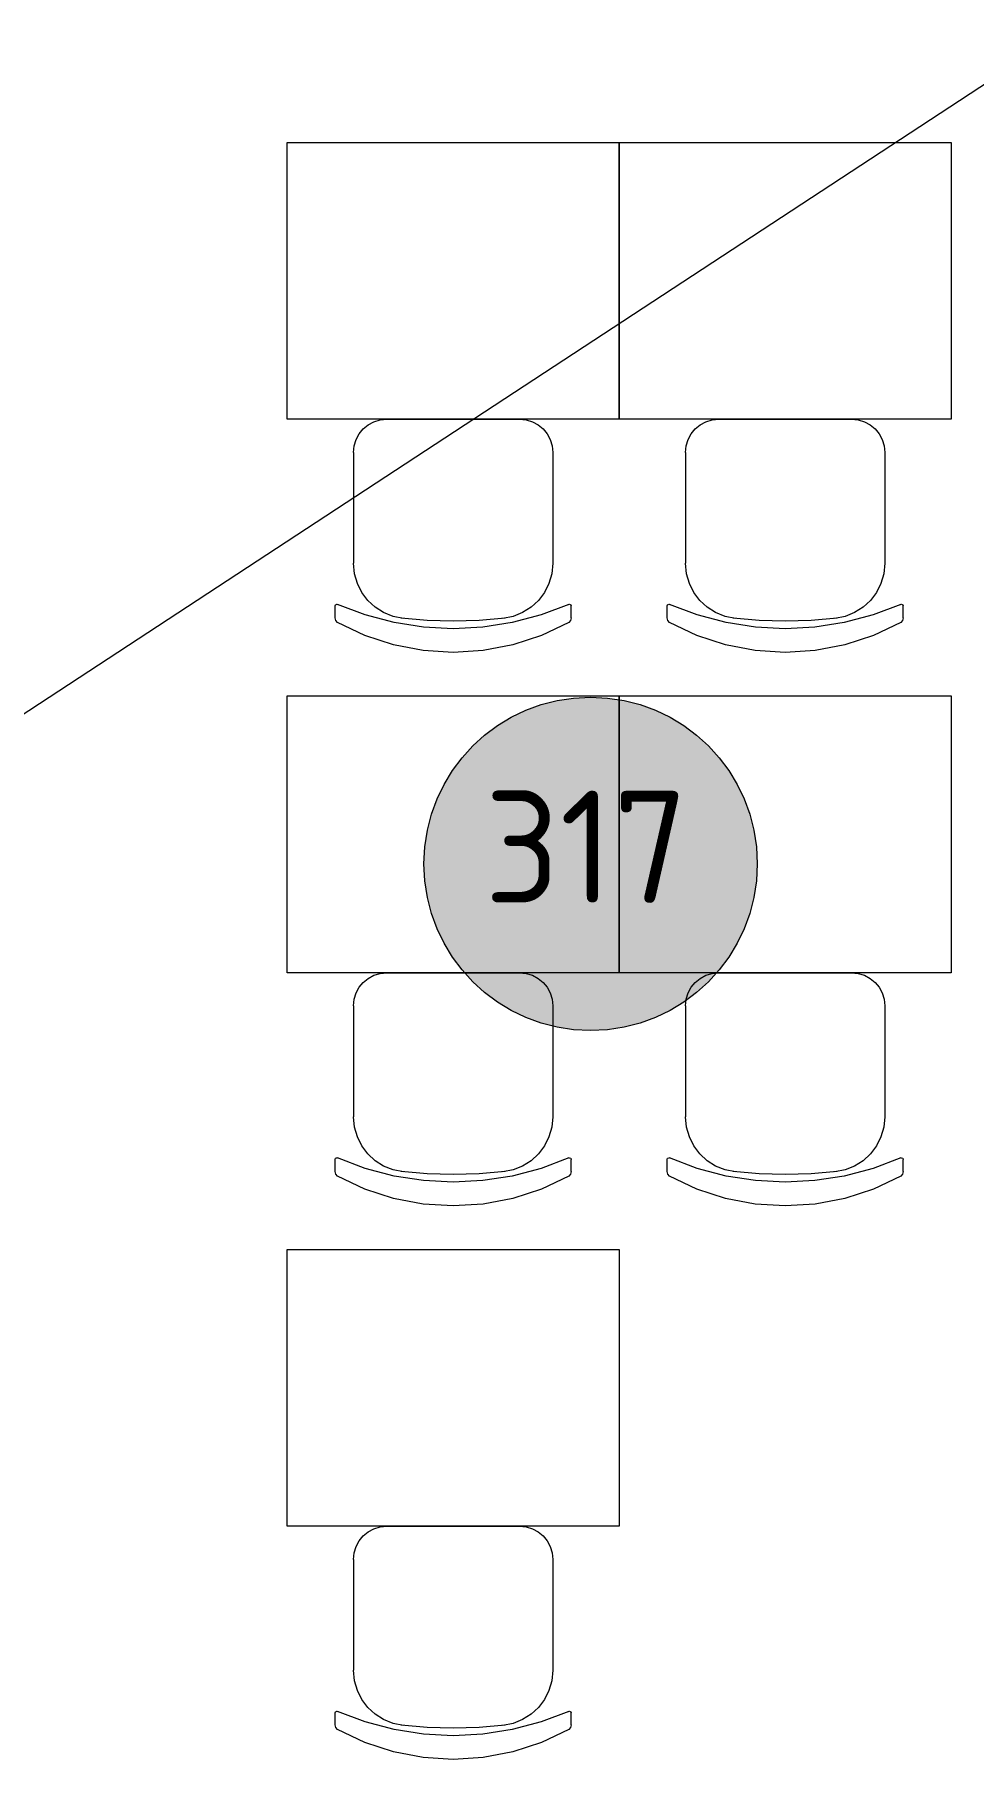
# Model space of a CAD drawing. Header units: millimetres. Extents: x 0 to 1189, y 0 to 841.
# Drawn here: x 260.11 to 277.08, y 434.8 to 465.96 of the extents above; entities that cross this region are included whole.
import ezdxf

# ---------------------------------------------------------------- set-up
doc = ezdxf.new("R2010")
doc.units = ezdxf.units.MM

msp = doc.modelspace()

# ---------------------------------------------------------------- hatches: boundary and pattern name
at = {"true_color": 0xffffff}
h = msp.add_hatch(color=7, dxfattribs=at)
edge = h.paths.add_edge_path()
edge.add_arc((270.164913, 450.97846), 3.011755, 0, 360)

# ---------------------------------------------------------------- linework, layer by layer
at = {"color": 144, "lineweight": 0, "true_color": 0x0077b0}
msp.add_lwpolyline([(244.444373, 443.552448), (287.216439, 471.579491)], dxfattribs=at)
at = {"color": 253, "lineweight": 0, "true_color": 0x999999}
for points in [[(264.680404, 459.012472), (264.680404, 464.01248)], [(264.680404, 464.01248), (270.680414, 464.01248)], [(270.680414, 464.01248), (270.680414, 459.012472)], [(270.680414, 459.012472), (270.680414, 464.01248)], [(270.680414, 464.01248), (276.680423, 464.01248)], [(276.680423, 464.01248), (276.680423, 459.012472)], [(270.680414, 459.012472), (264.680404, 459.012472)], [(265.880406, 458.412471), (265.892611, 458.533286), (265.927609, 458.645862), (265.982975, 458.747774), (266.056281, 458.836597), (266.145104, 458.909903), (266.247016, 458.965269), (266.359592, 459.000267), (266.480407, 459.012472)], [(265.880406, 458.412471), (265.892611, 458.533286), (265.927609, 458.645862), (265.982975, 458.747774), (266.056281, 458.836597), (266.145104, 458.909903), (266.247016, 458.965269), (266.359592, 459.000267), (266.480407, 459.012472)], [(266.479407, 459.012472), (268.880411, 459.012472)], [(266.479407, 459.012472), (268.880411, 459.012472)], [(268.880411, 459.012472), (269.001513, 459.000267), (269.114224, 458.965269), (269.216153, 458.909903), (269.304911, 458.836597), (269.378107, 458.747774), (269.433349, 458.645862), (269.468248, 458.533286), (269.480412, 458.412471)], [(268.880411, 459.012472), (269.001513, 459.000267), (269.114224, 458.965269), (269.216153, 458.909903), (269.304911, 458.836597), (269.378107, 458.747774), (269.433349, 458.645862), (269.468248, 458.533286), (269.480412, 458.412471)], [(276.680423, 459.012472), (270.680414, 459.012472)], [(271.880415, 458.412471), (271.89262, 458.533286), (271.927619, 458.645862), (271.982984, 458.747774), (272.056291, 458.836597), (272.145113, 458.909903), (272.247025, 458.965269), (272.359602, 459.000267), (272.480416, 459.012472)], [(271.880415, 458.412471), (271.89262, 458.533286), (271.927619, 458.645862), (271.982984, 458.747774), (272.056291, 458.836597), (272.145113, 458.909903), (272.247025, 458.965269), (272.359602, 459.000267), (272.480416, 459.012472)], [(272.479416, 459.012472), (274.88042, 459.012472)], [(272.479416, 459.012472), (274.88042, 459.012472)], [(274.88042, 459.012472), (275.001522, 459.000267), (275.114233, 458.965269), (275.216163, 458.909903), (275.304921, 458.836597), (275.378116, 458.747774), (275.433358, 458.645862), (275.468257, 458.533286), (275.480421, 458.412471)], [(274.88042, 459.012472), (275.001522, 459.000267), (275.114233, 458.965269), (275.216163, 458.909903), (275.304921, 458.836597), (275.378116, 458.747774), (275.433358, 458.645862), (275.468257, 458.533286), (275.480421, 458.412471)], [(265.880406, 458.412471), (265.880406, 456.408468)], [(265.880406, 458.412471), (265.880406, 456.408468)], [(269.480412, 458.412471), (269.480412, 456.408468)], [(269.480412, 458.412471), (269.480412, 456.408468)], [(271.880415, 458.412471), (271.880415, 456.408468)], [(271.880415, 458.412471), (271.880415, 456.408468)], [(275.480421, 458.412471), (275.480421, 456.408468)], [(275.480421, 458.412471), (275.480421, 456.408468)], [(266.780408, 455.413466), (266.595023, 455.450109), (266.424204, 455.518732), (266.271081, 455.615879), (266.138782, 455.738092), (266.030436, 455.881914), (265.949172, 456.043889), (265.898119, 456.220559), (265.880406, 456.408468)], [(266.780408, 455.413466), (266.595023, 455.450109), (266.424204, 455.518732), (266.271081, 455.615879), (266.138782, 455.738092), (266.030436, 455.881914), (265.949172, 456.043889), (265.898119, 456.220559), (265.880406, 456.408468)], [(269.480412, 456.408468), (269.462699, 456.220559), (269.411646, 456.043889), (269.330382, 455.881914), (269.222036, 455.738092), (269.089737, 455.615879), (268.936614, 455.518732), (268.765795, 455.450109), (268.58041, 455.413466)], [(269.480412, 456.408468), (269.462699, 456.220559), (269.411646, 456.043889), (269.330382, 455.881914), (269.222036, 455.738092), (269.089737, 455.615879), (268.936614, 455.518732), (268.765795, 455.450109), (268.58041, 455.413466)], [(272.780417, 455.413466), (272.595032, 455.450109), (272.424213, 455.518732), (272.27109, 455.615879), (272.138791, 455.738092), (272.030445, 455.881914), (271.949181, 456.043889), (271.898128, 456.220559), (271.880415, 456.408468)], [(272.780417, 455.413466), (272.595032, 455.450109), (272.424213, 455.518732), (272.27109, 455.615879), (272.138791, 455.738092), (272.030445, 455.881914), (271.949181, 456.043889), (271.898128, 456.220559), (271.880415, 456.408468)], [(275.480421, 456.408468), (275.462708, 456.220559), (275.411655, 456.043889), (275.330391, 455.881914), (275.222045, 455.738092), (275.089746, 455.615879), (274.936623, 455.518732), (274.765805, 455.450109), (274.580419, 455.413466)], [(275.480421, 456.408468), (275.462708, 456.220559), (275.411655, 456.043889), (275.330391, 455.881914), (275.222045, 455.738092), (275.089746, 455.615879), (274.936623, 455.518732), (274.765805, 455.450109), (274.580419, 455.413466)], [(265.545406, 455.638467), (265.554406, 455.659842), (265.575406, 455.668467), (265.589406, 455.665467)], [(265.545406, 455.638467), (265.554406, 455.659842), (265.575406, 455.668467), (265.589406, 455.665467)], [(265.545406, 455.422466), (265.545406, 455.638467)], [(265.545406, 455.422466), (265.545406, 455.638467)], [(269.772412, 455.665467), (269.268771, 455.475107), (268.749286, 455.338091), (268.218363, 455.255263), (267.680409, 455.227466), (267.142611, 455.255263), (266.612032, 455.338091), (266.092891, 455.475107), (265.589406, 455.665467)], [(269.772412, 455.665467), (269.268771, 455.475107), (268.749286, 455.338091), (268.218363, 455.255263), (267.680409, 455.227466), (267.142611, 455.255263), (266.612032, 455.338091), (266.092891, 455.475107), (265.589406, 455.665467)], [(269.772412, 455.665467), (269.785412, 455.668467), (269.806787, 455.659842), (269.815412, 455.638467)], [(269.772412, 455.665467), (269.785412, 455.668467), (269.806787, 455.659842), (269.815412, 455.638467)], [(269.815412, 455.422466), (269.815412, 455.638467)], [(269.815412, 455.422466), (269.815412, 455.638467)], [(271.545415, 455.638467), (271.554415, 455.659842), (271.575415, 455.668467), (271.589415, 455.665467)], [(271.545415, 455.638467), (271.554415, 455.659842), (271.575415, 455.668467), (271.589415, 455.665467)], [(271.545415, 455.422466), (271.545415, 455.638467)], [(271.545415, 455.422466), (271.545415, 455.638467)], [(275.772421, 455.665467), (275.26878, 455.475107), (274.749295, 455.338091), (274.218372, 455.255263), (273.680418, 455.227466), (273.14262, 455.255263), (272.612041, 455.338091), (272.0929, 455.475107), (271.589415, 455.665467)], [(275.772421, 455.665467), (275.26878, 455.475107), (274.749295, 455.338091), (274.218372, 455.255263), (273.680418, 455.227466), (273.14262, 455.255263), (272.612041, 455.338091), (272.0929, 455.475107), (271.589415, 455.665467)], [(275.772421, 455.665467), (275.785421, 455.668467), (275.806796, 455.659842), (275.815421, 455.638467)], [(275.772421, 455.665467), (275.785421, 455.668467), (275.806796, 455.659842), (275.815421, 455.638467)], [(275.815421, 455.422466), (275.815421, 455.638467)], [(275.815421, 455.422466), (275.815421, 455.638467)], [(265.592406, 455.337466), (265.558031, 455.373591), (265.545406, 455.422466)], [(265.592406, 455.337466), (265.558031, 455.373591), (265.545406, 455.422466)], [(269.768412, 455.337466), (269.27538, 455.103325), (268.758911, 454.934341), (268.225191, 454.831919), (267.680409, 454.797466), (267.136049, 454.831919), (266.602282, 454.934341), (266.085578, 455.103325), (265.592406, 455.337466)], [(269.768412, 455.337466), (269.27538, 455.103325), (268.758911, 454.934341), (268.225191, 454.831919), (267.680409, 454.797466), (267.136049, 454.831919), (266.602282, 454.934341), (266.085578, 455.103325), (265.592406, 455.337466)], [(268.62241, 455.418466), (268.15216, 455.377091), (267.680409, 455.363466), (267.209533, 455.377091), (266.739408, 455.418466)], [(268.62241, 455.418466), (268.15216, 455.377091), (267.680409, 455.363466), (267.209533, 455.377091), (266.739408, 455.418466)], [(269.815412, 455.422466), (269.803162, 455.373591), (269.768412, 455.337466)], [(269.815412, 455.422466), (269.803162, 455.373591), (269.768412, 455.337466)], [(271.592415, 455.337466), (271.55804, 455.373591), (271.545415, 455.422466)], [(271.592415, 455.337466), (271.55804, 455.373591), (271.545415, 455.422466)], [(275.768421, 455.337466), (275.275389, 455.103325), (274.75892, 454.934341), (274.2252, 454.831919), (273.680418, 454.797466), (273.136058, 454.831919), (272.602291, 454.934341), (272.085588, 455.103325), (271.592415, 455.337466)], [(275.768421, 455.337466), (275.275389, 455.103325), (274.75892, 454.934341), (274.2252, 454.831919), (273.680418, 454.797466), (273.136058, 454.831919), (272.602291, 454.934341), (272.085588, 455.103325), (271.592415, 455.337466)], [(274.62242, 455.418466), (274.152169, 455.377091), (273.680418, 455.363466), (273.209542, 455.377091), (272.739417, 455.418466)], [(274.62242, 455.418466), (274.152169, 455.377091), (273.680418, 455.363466), (273.209542, 455.377091), (272.739417, 455.418466)], [(275.815421, 455.422466), (275.803171, 455.373591), (275.768421, 455.337466)], [(275.815421, 455.422466), (275.803171, 455.373591), (275.768421, 455.337466)], [(264.680404, 449.012457), (264.680404, 454.012464)], [(264.680404, 454.012464), (270.680414, 454.012464)], [(270.680414, 454.012464), (270.680414, 449.012457)], [(270.680414, 449.012457), (270.680414, 454.012464)], [(270.680414, 454.012464), (276.680423, 454.012464)], [(276.680423, 454.012464), (276.680423, 449.012457)], [(270.680414, 449.012457), (264.680404, 449.012457)], [(265.880406, 448.412456), (265.892611, 448.53327), (265.927609, 448.645847), (265.982975, 448.747759), (266.056281, 448.836581), (266.145104, 448.909888), (266.247016, 448.965253), (266.359592, 449.000252), (266.480407, 449.012457)], [(265.880406, 448.412456), (265.892611, 448.53327), (265.927609, 448.645847), (265.982975, 448.747759), (266.056281, 448.836581), (266.145104, 448.909888), (266.247016, 448.965253), (266.359592, 449.000252), (266.480407, 449.012457)], [(266.479407, 449.012457), (268.880411, 449.012457)], [(266.479407, 449.012457), (268.880411, 449.012457)], [(268.880411, 449.012457), (269.001513, 449.000252), (269.114224, 448.965253), (269.216153, 448.909888), (269.304911, 448.836581), (269.378107, 448.747759), (269.433349, 448.645847), (269.468248, 448.53327), (269.480412, 448.412456)], [(268.880411, 449.012457), (269.001513, 449.000252), (269.114224, 448.965253), (269.216153, 448.909888), (269.304911, 448.836581), (269.378107, 448.747759), (269.433349, 448.645847), (269.468248, 448.53327), (269.480412, 448.412456)], [(276.680423, 449.012457), (270.680414, 449.012457)], [(271.880415, 448.412456), (271.89262, 448.53327), (271.927619, 448.645847), (271.982984, 448.747759), (272.056291, 448.836581), (272.145113, 448.909888), (272.247025, 448.965253), (272.359602, 449.000252), (272.480416, 449.012457)], [(271.880415, 448.412456), (271.89262, 448.53327), (271.927619, 448.645847), (271.982984, 448.747759), (272.056291, 448.836581), (272.145113, 448.909888), (272.247025, 448.965253), (272.359602, 449.000252), (272.480416, 449.012457)], [(272.479416, 449.012457), (274.88042, 449.012457)], [(272.479416, 449.012457), (274.88042, 449.012457)], [(274.88042, 449.012457), (275.001522, 449.000252), (275.114233, 448.965253), (275.216163, 448.909888), (275.304921, 448.836581), (275.378116, 448.747759), (275.433358, 448.645847), (275.468257, 448.53327), (275.480421, 448.412456)], [(274.88042, 449.012457), (275.001522, 449.000252), (275.114233, 448.965253), (275.216163, 448.909888), (275.304921, 448.836581), (275.378116, 448.747759), (275.433358, 448.645847), (275.468257, 448.53327), (275.480421, 448.412456)], [(265.880406, 448.412456), (265.880406, 446.408453)], [(265.880406, 448.412456), (265.880406, 446.408453)], [(269.480412, 448.412456), (269.480412, 446.408453)], [(269.480412, 448.412456), (269.480412, 446.408453)], [(271.880415, 448.412456), (271.880415, 446.408453)], [(271.880415, 448.412456), (271.880415, 446.408453)], [(275.480421, 448.412456), (275.480421, 446.408453)], [(275.480421, 448.412456), (275.480421, 446.408453)], [(266.780408, 445.413451), (266.595023, 445.450094), (266.424204, 445.518717), (266.271081, 445.615864), (266.138782, 445.738077), (266.030436, 445.881899), (265.949172, 446.043874), (265.898119, 446.220544), (265.880406, 446.408453)], [(266.780408, 445.413451), (266.595023, 445.450094), (266.424204, 445.518717), (266.271081, 445.615864), (266.138782, 445.738077), (266.030436, 445.881899), (265.949172, 446.043874), (265.898119, 446.220544), (265.880406, 446.408453)], [(269.480412, 446.408453), (269.462699, 446.220544), (269.411646, 446.043874), (269.330382, 445.881899), (269.222036, 445.738077), (269.089737, 445.615864), (268.936614, 445.518717), (268.765795, 445.450094), (268.58041, 445.413451)], [(269.480412, 446.408453), (269.462699, 446.220544), (269.411646, 446.043874), (269.330382, 445.881899), (269.222036, 445.738077), (269.089737, 445.615864), (268.936614, 445.518717), (268.765795, 445.450094), (268.58041, 445.413451)], [(272.780417, 445.413451), (272.595032, 445.450094), (272.424213, 445.518717), (272.27109, 445.615864), (272.138791, 445.738077), (272.030445, 445.881899), (271.949181, 446.043874), (271.898128, 446.220544), (271.880415, 446.408453)], [(272.780417, 445.413451), (272.595032, 445.450094), (272.424213, 445.518717), (272.27109, 445.615864), (272.138791, 445.738077), (272.030445, 445.881899), (271.949181, 446.043874), (271.898128, 446.220544), (271.880415, 446.408453)], [(275.480421, 446.408453), (275.462708, 446.220544), (275.411655, 446.043874), (275.330391, 445.881899), (275.222045, 445.738077), (275.089746, 445.615864), (274.936623, 445.518717), (274.765805, 445.450094), (274.580419, 445.413451)], [(275.480421, 446.408453), (275.462708, 446.220544), (275.411655, 446.043874), (275.330391, 445.881899), (275.222045, 445.738077), (275.089746, 445.615864), (274.936623, 445.518717), (274.765805, 445.450094), (274.580419, 445.413451)], [(265.545406, 445.638452), (265.554406, 445.659827), (265.575406, 445.668452), (265.589406, 445.665452)], [(265.545406, 445.638452), (265.554406, 445.659827), (265.575406, 445.668452), (265.589406, 445.665452)], [(269.772412, 445.665452), (269.268771, 445.475092), (268.749286, 445.338076), (268.218363, 445.255248), (267.680409, 445.227451), (267.142611, 445.255248), (266.612032, 445.338076), (266.092891, 445.475092), (265.589406, 445.665452)], [(269.772412, 445.665452), (269.268771, 445.475092), (268.749286, 445.338076), (268.218363, 445.255248), (267.680409, 445.227451), (267.142611, 445.255248), (266.612032, 445.338076), (266.092891, 445.475092), (265.589406, 445.665452)], [(269.772412, 445.665452), (269.785412, 445.668452), (269.806787, 445.659827), (269.815412, 445.638452)], [(269.772412, 445.665452), (269.785412, 445.668452), (269.806787, 445.659827), (269.815412, 445.638452)], [(271.545415, 445.638452), (271.554415, 445.659827), (271.575415, 445.668452), (271.589415, 445.665452)], [(271.545415, 445.638452), (271.554415, 445.659827), (271.575415, 445.668452), (271.589415, 445.665452)], [(275.772421, 445.665452), (275.26878, 445.475092), (274.749295, 445.338076), (274.218372, 445.255248), (273.680418, 445.227451), (273.14262, 445.255248), (272.612041, 445.338076), (272.0929, 445.475092), (271.589415, 445.665452)], [(275.772421, 445.665452), (275.26878, 445.475092), (274.749295, 445.338076), (274.218372, 445.255248), (273.680418, 445.227451), (273.14262, 445.255248), (272.612041, 445.338076), (272.0929, 445.475092), (271.589415, 445.665452)], [(275.772421, 445.665452), (275.785421, 445.668452), (275.806796, 445.659827), (275.815421, 445.638452)], [(275.772421, 445.665452), (275.785421, 445.668452), (275.806796, 445.659827), (275.815421, 445.638452)], [(265.545406, 445.422451), (265.545406, 445.638452)], [(265.545406, 445.422451), (265.545406, 445.638452)], [(265.592406, 445.337451), (265.558031, 445.373576), (265.545406, 445.422451)], [(265.592406, 445.337451), (265.558031, 445.373576), (265.545406, 445.422451)], [(268.62241, 445.418451), (268.15216, 445.377076), (267.680409, 445.363451), (267.209533, 445.377076), (266.739408, 445.418451)], [(268.62241, 445.418451), (268.15216, 445.377076), (267.680409, 445.363451), (267.209533, 445.377076), (266.739408, 445.418451)], [(269.815412, 445.422451), (269.803162, 445.373576), (269.768412, 445.337451)], [(269.815412, 445.422451), (269.803162, 445.373576), (269.768412, 445.337451)], [(269.815412, 445.422451), (269.815412, 445.638452)], [(269.815412, 445.422451), (269.815412, 445.638452)], [(271.545415, 445.422451), (271.545415, 445.638452)], [(271.545415, 445.422451), (271.545415, 445.638452)], [(271.592415, 445.337451), (271.55804, 445.373576), (271.545415, 445.422451)], [(271.592415, 445.337451), (271.55804, 445.373576), (271.545415, 445.422451)], [(274.62242, 445.418451), (274.152169, 445.377076), (273.680418, 445.363451), (273.209542, 445.377076), (272.739417, 445.418451)], [(274.62242, 445.418451), (274.152169, 445.377076), (273.680418, 445.363451), (273.209542, 445.377076), (272.739417, 445.418451)], [(275.815421, 445.422451), (275.803171, 445.373576), (275.768421, 445.337451)], [(275.815421, 445.422451), (275.803171, 445.373576), (275.768421, 445.337451)], [(275.815421, 445.422451), (275.815421, 445.638452)], [(275.815421, 445.422451), (275.815421, 445.638452)], [(269.768412, 445.337451), (269.27538, 445.10331), (268.758911, 444.934325), (268.225191, 444.831903), (267.680409, 444.79745), (267.136049, 444.831903), (266.602282, 444.934325), (266.085578, 445.10331), (265.592406, 445.337451)], [(269.768412, 445.337451), (269.27538, 445.10331), (268.758911, 444.934325), (268.225191, 444.831903), (267.680409, 444.79745), (267.136049, 444.831903), (266.602282, 444.934325), (266.085578, 445.10331), (265.592406, 445.337451)], [(275.768421, 445.337451), (275.275389, 445.10331), (274.75892, 444.934325), (274.2252, 444.831903), (273.680418, 444.79745), (273.136058, 444.831903), (272.602291, 444.934325), (272.085588, 445.10331), (271.592415, 445.337451)], [(275.768421, 445.337451), (275.275389, 445.10331), (274.75892, 444.934325), (274.2252, 444.831903), (273.680418, 444.79745), (273.136058, 444.831903), (272.602291, 444.934325), (272.085588, 445.10331), (271.592415, 445.337451)], [(264.680404, 439.012441), (264.680404, 444.012449)], [(264.680404, 444.012449), (270.680414, 444.012449)], [(270.680414, 444.012449), (270.680414, 439.012441)], [(270.680414, 439.012441), (264.680404, 439.012441)], [(265.880406, 438.41244), (265.892611, 438.533255), (265.927609, 438.645831), (265.982975, 438.747744), (266.056281, 438.836566), (266.145104, 438.909873), (266.247016, 438.965238), (266.359592, 439.000236), (266.480407, 439.012441)], [(265.880406, 438.41244), (265.892611, 438.533255), (265.927609, 438.645831), (265.982975, 438.747744), (266.056281, 438.836566), (266.145104, 438.909873), (266.247016, 438.965238), (266.359592, 439.000236), (266.480407, 439.012441)], [(266.479407, 439.012441), (268.880411, 439.012441)], [(266.479407, 439.012441), (268.880411, 439.012441)], [(268.880411, 439.012441), (269.001513, 439.000236), (269.114224, 438.965238), (269.216153, 438.909873), (269.304911, 438.836566), (269.378107, 438.747744), (269.433349, 438.645831), (269.468248, 438.533255), (269.480412, 438.41244)], [(268.880411, 439.012441), (269.001513, 439.000236), (269.114224, 438.965238), (269.216153, 438.909873), (269.304911, 438.836566), (269.378107, 438.747744), (269.433349, 438.645831), (269.468248, 438.533255), (269.480412, 438.41244)], [(265.880406, 438.41244), (265.880406, 436.408437)], [(265.880406, 438.41244), (265.880406, 436.408437)], [(269.480412, 438.41244), (269.480412, 436.408437)], [(269.480412, 438.41244), (269.480412, 436.408437)], [(266.780408, 435.413436), (266.595023, 435.450079), (266.424204, 435.518702), (266.271081, 435.615848), (266.138782, 435.738061), (266.030436, 435.881884), (265.949172, 436.043859), (265.898119, 436.220529), (265.880406, 436.408437)], [(266.780408, 435.413436), (266.595023, 435.450079), (266.424204, 435.518702), (266.271081, 435.615848), (266.138782, 435.738061), (266.030436, 435.881884), (265.949172, 436.043859), (265.898119, 436.220529), (265.880406, 436.408437)], [(269.480412, 436.408437), (269.462699, 436.220529), (269.411646, 436.043859), (269.330382, 435.881884), (269.222036, 435.738061), (269.089737, 435.615848), (268.936614, 435.518702), (268.765795, 435.450079), (268.58041, 435.413436)], [(269.480412, 436.408437), (269.462699, 436.220529), (269.411646, 436.043859), (269.330382, 435.881884), (269.222036, 435.738061), (269.089737, 435.615848), (268.936614, 435.518702), (268.765795, 435.450079), (268.58041, 435.413436)], [(265.545406, 435.638436), (265.554406, 435.659811), (265.575406, 435.668436), (265.589406, 435.665436)], [(265.545406, 435.638436), (265.554406, 435.659811), (265.575406, 435.668436), (265.589406, 435.665436)], [(265.545406, 435.422436), (265.545406, 435.638436)], [(265.545406, 435.422436), (265.545406, 435.638436)], [(265.592406, 435.337436), (265.558031, 435.373561), (265.545406, 435.422436)], [(265.592406, 435.337436), (265.558031, 435.373561), (265.545406, 435.422436)], [(269.772412, 435.665436), (269.268771, 435.475077), (268.749286, 435.338061), (268.218363, 435.255233), (267.680409, 435.227436), (267.142611, 435.255233), (266.612032, 435.338061), (266.092891, 435.475077), (265.589406, 435.665436)], [(269.772412, 435.665436), (269.268771, 435.475077), (268.749286, 435.338061), (268.218363, 435.255233), (267.680409, 435.227436), (267.142611, 435.255233), (266.612032, 435.338061), (266.092891, 435.475077), (265.589406, 435.665436)], [(268.62241, 435.418436), (268.15216, 435.377061), (267.680409, 435.363436), (267.209533, 435.377061), (266.739408, 435.418436)], [(268.62241, 435.418436), (268.15216, 435.377061), (267.680409, 435.363436), (267.209533, 435.377061), (266.739408, 435.418436)], [(269.815412, 435.422436), (269.803162, 435.373561), (269.768412, 435.337436)], [(269.815412, 435.422436), (269.803162, 435.373561), (269.768412, 435.337436)], [(269.772412, 435.665436), (269.785412, 435.668436), (269.806787, 435.659811), (269.815412, 435.638436)], [(269.772412, 435.665436), (269.785412, 435.668436), (269.806787, 435.659811), (269.815412, 435.638436)], [(269.815412, 435.422436), (269.815412, 435.638436)], [(269.815412, 435.422436), (269.815412, 435.638436)], [(269.768412, 435.337436), (269.27538, 435.103295), (268.758911, 434.93431), (268.225191, 434.831888), (267.680409, 434.797435), (267.136049, 434.831888), (266.602282, 434.93431), (266.085578, 435.103295), (265.592406, 435.337436)], [(269.768412, 435.337436), (269.27538, 435.103295), (268.758911, 434.93431), (268.225191, 434.831888), (267.680409, 434.797435), (267.136049, 434.831888), (266.602282, 434.93431), (266.085578, 435.103295), (265.592406, 435.337436)]]:
    msp.add_lwpolyline(points, dxfattribs=at)
at = {"color": 7, "lineweight": 0}
for points in [[(267.153408, 450.97846), (267.168953, 451.286505), (267.214578, 451.585632), (267.288771, 451.87433), (267.390018, 452.151086), (267.516806, 452.41439), (267.667622, 452.662728), (267.840952, 452.89459), (268.035284, 453.108463), (268.249105, 453.302836), (268.4809, 453.476198), (268.729158, 453.627036), (268.992364, 453.753839), (269.269006, 453.855095), (269.55757, 453.929292), (269.856543, 453.974919), (270.164413, 453.990464), (270.472458, 453.974919), (270.771586, 453.929292), (271.060283, 453.855095), (271.33704, 453.753839), (271.600343, 453.627036), (271.848681, 453.476198), (272.080543, 453.302836), (272.294416, 453.108463), (272.488789, 452.89459), (272.662151, 452.662728), (272.812989, 452.41439), (272.939792, 452.151086), (273.041048, 451.87433), (273.115245, 451.585632), (273.160872, 451.286505), (273.176417, 450.97846)], [(273.176417, 450.97846), (273.160872, 450.670579), (273.115245, 450.371574), (273.041048, 450.082961), (272.939792, 449.806255), (272.812989, 449.542973), (272.662151, 449.294631), (272.488789, 449.062745), (272.294416, 448.848831), (272.080543, 448.654406), (271.848681, 448.480985), (271.600343, 448.330085), (271.33704, 448.203221), (271.060283, 448.10191), (270.771586, 448.027668), (270.472458, 447.982011), (270.164413, 447.966455), (269.856543, 447.982011), (269.55757, 448.027668), (269.269006, 448.10191), (268.992364, 448.203221), (268.729158, 448.330085), (268.4809, 448.480985), (268.249105, 448.654406), (268.035284, 448.848831), (267.840952, 449.062745), (267.667622, 449.294631), (267.516806, 449.542973), (267.390018, 449.806255), (267.288771, 450.082961), (267.214578, 450.371574), (267.168953, 450.670579), (267.153408, 450.97846)]]:
    msp.add_lwpolyline(points, dxfattribs=at)

# ---------------------------------------------------------------- texts
at = {"color": 7, "insert": (268.24609, 452.300988), "char_height": 2.026853, "attachment_point": 1}
msp.add_mtext('{\\fGOSTCommon|b0|i0|c0;317}', dxfattribs=at)

doc.saveas('drawing.dxf')
